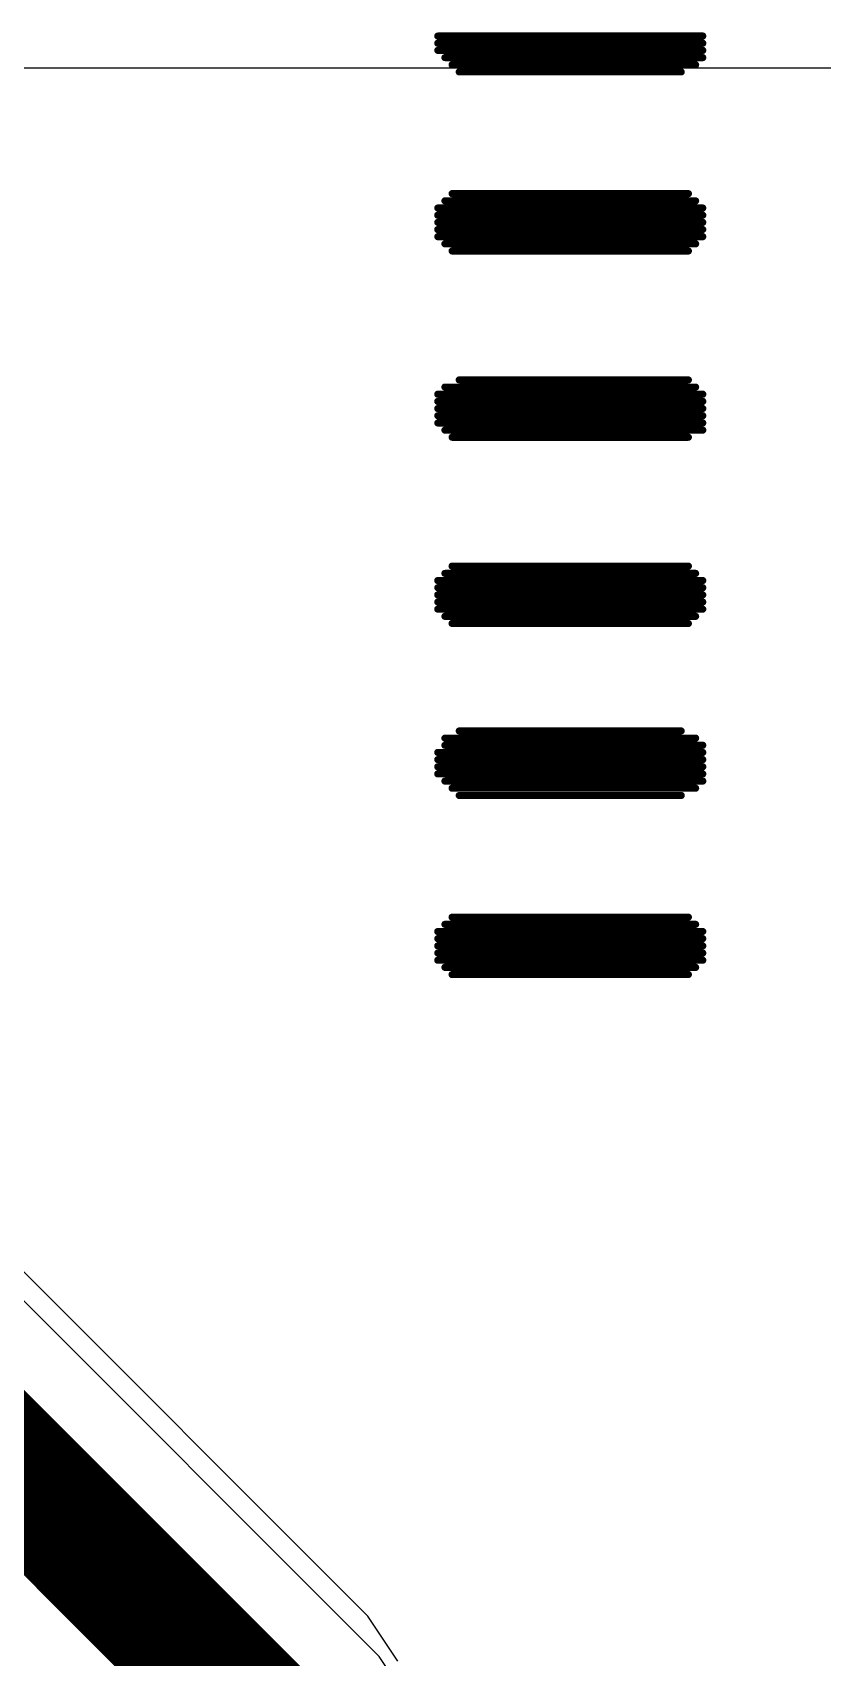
# Model space of a CAD drawing. Header units: millimetres. Extents: x 1 to 2.97, y 1.12 to 2.49.
# Drawn here: x 2.4783 to 2.5766, y 1.8131 to 2.0152 of the extents above; entities that cross this region are included whole.
import ezdxf

# ---------------------------------------------------------------- set-up
doc = ezdxf.new("R2010")
doc.units = ezdxf.units.MM
doc.header["$MEASUREMENT"] = 0
for name, color, linetype in [('BottomLayer', 5, 'Continuous'), ('TopLayer', 1, 'Continuous'), ('TopOverlay', 2, 'Continuous')]:
    doc.layers.add(name, color=color, linetype=linetype)

msp = doc.modelspace()

# ---------------------------------------------------------------- linework, layer by layer
at = {"layer": 'BottomLayer'}
for p, q in [((2.32917, 2.01083), (2.9685, 2.01083)), ((2.52146, 1.81326), (2.3314, 2.00332)), ((2.5252, 1.80767), (2.52146, 1.81326))]:
    msp.add_line(p, q, dxfattribs=at)
at = {"layer": 'BottomLayer', "const_width": 0.01378}
msp.add_lwpolyline([(2.31923, 1.99114), (2.50929, 1.80108)], dxfattribs=at)
at = {"layer": 'TopLayer'}
for p, q in [((2.33277, 2.01083), (2.9685, 2.01083)), ((2.52005, 1.81828), (2.33501, 2.00332)), ((2.52378, 1.81269), (2.52005, 1.81828))]:
    msp.add_line(p, q, dxfattribs=at)
at = {"layer": 'TopLayer', "const_width": 0.01378}
msp.add_lwpolyline([(2.32283, 1.99114), (2.50787, 1.8061)], dxfattribs=at)
at = {"layer": 'TopOverlay', "const_width": 0.000891}
for points in [[(2.52875, 2.01479), (2.56171, 2.01479)], [(2.52875, 2.0139), (2.56171, 2.0139)], [(2.52875, 2.01301), (2.56171, 2.01301)], [(2.52964, 2.01211), (2.56171, 2.01211)], [(2.53053, 2.01122), (2.56082, 2.01122)], [(2.53142, 2.01033), (2.55904, 2.01033)], [(2.53053, 1.99519), (2.55993, 1.99519)], [(2.52875, 1.9934), (2.56171, 1.9934)], [(2.52875, 1.99251), (2.56171, 1.99251)], [(2.52964, 1.99429), (2.56082, 1.99429)], [(2.52875, 1.99162), (2.56171, 1.99162)], [(2.52875, 1.99073), (2.56171, 1.99073)], [(2.52875, 1.98984), (2.56171, 1.98984)], [(2.52964, 1.98895), (2.56082, 1.98895)], [(2.53053, 1.98806), (2.55993, 1.98806)], [(2.52875, 1.97024), (2.56171, 1.97024)], [(2.52964, 1.97113), (2.56082, 1.97113)], [(2.53142, 1.97202), (2.55993, 1.97202)], [(2.52875, 1.96935), (2.56171, 1.96935)], [(2.52875, 1.96846), (2.56171, 1.96846)], [(2.52875, 1.96757), (2.56171, 1.96757)], [(2.52875, 1.96667), (2.56171, 1.96667)], [(2.52964, 1.96578), (2.56171, 1.96578)], [(2.53053, 1.96489), (2.55993, 1.96489)], [(2.52964, 1.94796), (2.56082, 1.94796)], [(2.53053, 1.94886), (2.55993, 1.94886)], [(2.52875, 1.94707), (2.56171, 1.94707)], [(2.52875, 1.94618), (2.56171, 1.94618)], [(2.52875, 1.94529), (2.56171, 1.94529)], [(2.52875, 1.9444), (2.56171, 1.9444)], [(2.52875, 1.94351), (2.56171, 1.94351)], [(2.52964, 1.94262), (2.56082, 1.94262)], [(2.53053, 1.94173), (2.55993, 1.94173)], [(2.53142, 1.92836), (2.55904, 1.92836)], [(2.52875, 1.92569), (2.56171, 1.92569)], [(2.52964, 1.92747), (2.56082, 1.92747)], [(2.52964, 1.92658), (2.56171, 1.92658)], [(2.52875, 1.9248), (2.56171, 1.9248)], [(2.52875, 1.92391), (2.56171, 1.92391)], [(2.52875, 1.92302), (2.56171, 1.92302)], [(2.52964, 1.92213), (2.56171, 1.92213)], [(2.53053, 1.92124), (2.56082, 1.92124)], [(2.53142, 1.92034), (2.55904, 1.92034)], [(2.52875, 1.90342), (2.56171, 1.90342)], [(2.52964, 1.90431), (2.56082, 1.90431)], [(2.53053, 1.9052), (2.55993, 1.9052)], [(2.52875, 1.90253), (2.56171, 1.90253)], [(2.52875, 1.90163), (2.56171, 1.90163)], [(2.52875, 1.90074), (2.56171, 1.90074)], [(2.52875, 1.89985), (2.56171, 1.89985)], [(2.52964, 1.89896), (2.56082, 1.89896)], [(2.53053, 1.89807), (2.55993, 1.89807)]]:
    msp.add_lwpolyline(points, dxfattribs=at)
at = {"layer": 'TopOverlay', "const_width": 0.000445}
for points in [[(2.52853, 2.01479, 1), (2.52897, 2.01479, 1)], [(2.56149, 2.01479, 1), (2.56194, 2.01479, 1)], [(2.52853, 2.0139, 1), (2.52897, 2.0139, 1)], [(2.52853, 2.01301, 1), (2.52897, 2.01301, 1)], [(2.56149, 2.0139, 1), (2.56194, 2.0139, 1)], [(2.56149, 2.01301, 1), (2.56194, 2.01301, 1)], [(2.52942, 2.01211, 1), (2.52986, 2.01211, 1)], [(2.53031, 2.01122, 1), (2.53075, 2.01122, 1)], [(2.5606, 2.01122, 1), (2.56105, 2.01122, 1)], [(2.56149, 2.01211, 1), (2.56194, 2.01211, 1)], [(2.5312, 2.01033, 1), (2.53164, 2.01033, 1)], [(2.55882, 2.01033, 1), (2.55926, 2.01033, 1)], [(2.53031, 1.99519, 1), (2.53075, 1.99519, 1)], [(2.55971, 1.99519, 1), (2.56015, 1.99519, 1)], [(2.52853, 1.9934, 1), (2.52897, 1.9934, 1)], [(2.52853, 1.99251, 1), (2.52897, 1.99251, 1)], [(2.52942, 1.99429, 1), (2.52986, 1.99429, 1)], [(2.5606, 1.99429, 1), (2.56105, 1.99429, 1)], [(2.56149, 1.9934, 1), (2.56194, 1.9934, 1)], [(2.56149, 1.99251, 1), (2.56194, 1.99251, 1)], [(2.52853, 1.99162, 1), (2.52897, 1.99162, 1)], [(2.52853, 1.99073, 1), (2.52897, 1.99073, 1)], [(2.56149, 1.99162, 1), (2.56194, 1.99162, 1)], [(2.56149, 1.99073, 1), (2.56194, 1.99073, 1)], [(2.52853, 1.98984, 1), (2.52897, 1.98984, 1)], [(2.52942, 1.98895, 1), (2.52986, 1.98895, 1)], [(2.5606, 1.98895, 1), (2.56105, 1.98895, 1)], [(2.56149, 1.98984, 1), (2.56194, 1.98984, 1)], [(2.53031, 1.98806, 1), (2.53075, 1.98806, 1)], [(2.55971, 1.98806, 1), (2.56015, 1.98806, 1)], [(2.52853, 1.97024, 1), (2.52897, 1.97024, 1)], [(2.52942, 1.97113, 1), (2.52986, 1.97113, 1)], [(2.5312, 1.97202, 1), (2.53164, 1.97202, 1)], [(2.55971, 1.97202, 1), (2.56015, 1.97202, 1)], [(2.5606, 1.97113, 1), (2.56105, 1.97113, 1)], [(2.56149, 1.97024, 1), (2.56194, 1.97024, 1)], [(2.52853, 1.96935, 1), (2.52897, 1.96935, 1)], [(2.52853, 1.96846, 1), (2.52897, 1.96846, 1)], [(2.56149, 1.96935, 1), (2.56194, 1.96935, 1)], [(2.56149, 1.96846, 1), (2.56194, 1.96846, 1)], [(2.52853, 1.96757, 1), (2.52897, 1.96757, 1)], [(2.52853, 1.96667, 1), (2.52897, 1.96667, 1)], [(2.56149, 1.96757, 1), (2.56194, 1.96757, 1)], [(2.56149, 1.96667, 1), (2.56194, 1.96667, 1)], [(2.52942, 1.96578, 1), (2.52986, 1.96578, 1)], [(2.53031, 1.96489, 1), (2.53075, 1.96489, 1)], [(2.55971, 1.96489, 1), (2.56015, 1.96489, 1)], [(2.56149, 1.96578, 1), (2.56194, 1.96578, 1)], [(2.52942, 1.94796, 1), (2.52986, 1.94796, 1)], [(2.53031, 1.94886, 1), (2.53075, 1.94886, 1)], [(2.55971, 1.94886, 1), (2.56015, 1.94886, 1)], [(2.5606, 1.94796, 1), (2.56105, 1.94796, 1)], [(2.52853, 1.94707, 1), (2.52897, 1.94707, 1)], [(2.52853, 1.94618, 1), (2.52897, 1.94618, 1)], [(2.56149, 1.94707, 1), (2.56194, 1.94707, 1)], [(2.56149, 1.94618, 1), (2.56194, 1.94618, 1)], [(2.52853, 1.94529, 1), (2.52897, 1.94529, 1)], [(2.52853, 1.9444, 1), (2.52897, 1.9444, 1)], [(2.56149, 1.94529, 1), (2.56194, 1.94529, 1)], [(2.56149, 1.9444, 1), (2.56194, 1.9444, 1)], [(2.52853, 1.94351, 1), (2.52897, 1.94351, 1)], [(2.52942, 1.94262, 1), (2.52986, 1.94262, 1)], [(2.5606, 1.94262, 1), (2.56105, 1.94262, 1)], [(2.56149, 1.94351, 1), (2.56194, 1.94351, 1)], [(2.53031, 1.94173, 1), (2.53075, 1.94173, 1)], [(2.55971, 1.94173, 1), (2.56015, 1.94173, 1)], [(2.5312, 1.92836, 1), (2.53164, 1.92836, 1)], [(2.55882, 1.92836, 1), (2.55926, 1.92836, 1)], [(2.52853, 1.92569, 1), (2.52897, 1.92569, 1)], [(2.52942, 1.92747, 1), (2.52986, 1.92747, 1)], [(2.52942, 1.92658, 1), (2.52986, 1.92658, 1)], [(2.5606, 1.92747, 1), (2.56105, 1.92747, 1)], [(2.56149, 1.92658, 1), (2.56194, 1.92658, 1)], [(2.56149, 1.92569, 1), (2.56194, 1.92569, 1)], [(2.52853, 1.9248, 1), (2.52897, 1.9248, 1)], [(2.52853, 1.92391, 1), (2.52897, 1.92391, 1)], [(2.56149, 1.9248, 1), (2.56194, 1.9248, 1)], [(2.56149, 1.92391, 1), (2.56194, 1.92391, 1)], [(2.52853, 1.92302, 1), (2.52897, 1.92302, 1)], [(2.52942, 1.92213, 1), (2.52986, 1.92213, 1)], [(2.56149, 1.92302, 1), (2.56194, 1.92302, 1)], [(2.56149, 1.92213, 1), (2.56194, 1.92213, 1)], [(2.53031, 1.92124, 1), (2.53075, 1.92124, 1)], [(2.5312, 1.92034, 1), (2.53164, 1.92034, 1)], [(2.55882, 1.92034, 1), (2.55926, 1.92034, 1)], [(2.5606, 1.92124, 1), (2.56105, 1.92124, 1)], [(2.52853, 1.90342, 1), (2.52897, 1.90342, 1)], [(2.52942, 1.90431, 1), (2.52986, 1.90431, 1)], [(2.53031, 1.9052, 1), (2.53075, 1.9052, 1)], [(2.55971, 1.9052, 1), (2.56015, 1.9052, 1)], [(2.5606, 1.90431, 1), (2.56105, 1.90431, 1)], [(2.56149, 1.90342, 1), (2.56194, 1.90342, 1)], [(2.52853, 1.90253, 1), (2.52897, 1.90253, 1)], [(2.52853, 1.90163, 1), (2.52897, 1.90163, 1)], [(2.56149, 1.90253, 1), (2.56194, 1.90253, 1)], [(2.56149, 1.90163, 1), (2.56194, 1.90163, 1)], [(2.52853, 1.90074, 1), (2.52897, 1.90074, 1)], [(2.52853, 1.89985, 1), (2.52897, 1.89985, 1)], [(2.56149, 1.90074, 1), (2.56194, 1.90074, 1)], [(2.56149, 1.89985, 1), (2.56194, 1.89985, 1)], [(2.52942, 1.89896, 1), (2.52986, 1.89896, 1)], [(2.53031, 1.89807, 1), (2.53075, 1.89807, 1)], [(2.55971, 1.89807, 1), (2.56015, 1.89807, 1)], [(2.5606, 1.89896, 1), (2.56105, 1.89896, 1)]]:
    msp.add_lwpolyline(points, format="xyb", close=True, dxfattribs=at)

doc.saveas('drawing.dxf')
